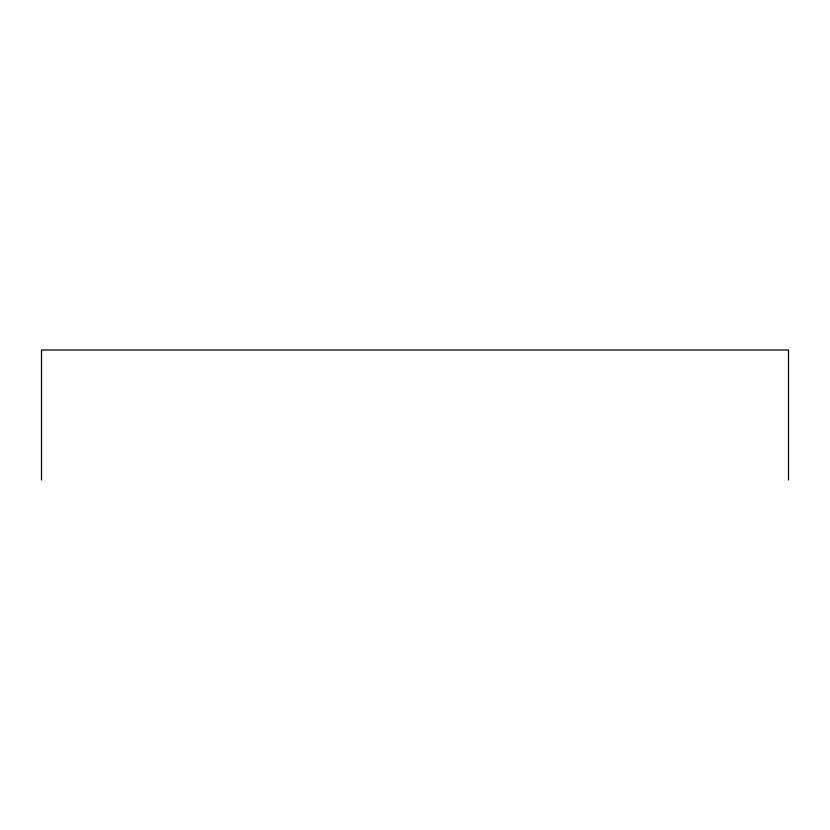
<?xml version="1.0" encoding="UTF-8"?>
<svg xmlns="http://www.w3.org/2000/svg" width="830" height="830" viewBox="0 0 830 830"><rect width="100%" height="100%" fill="white"/><g stroke="black" fill="none" stroke-linecap="round" stroke-linejoin="round"><path stroke-width="1.25" d="M788.5 479.999L788.5 350.001L41.5 350.001L41.5 479.999"/></g></svg>
